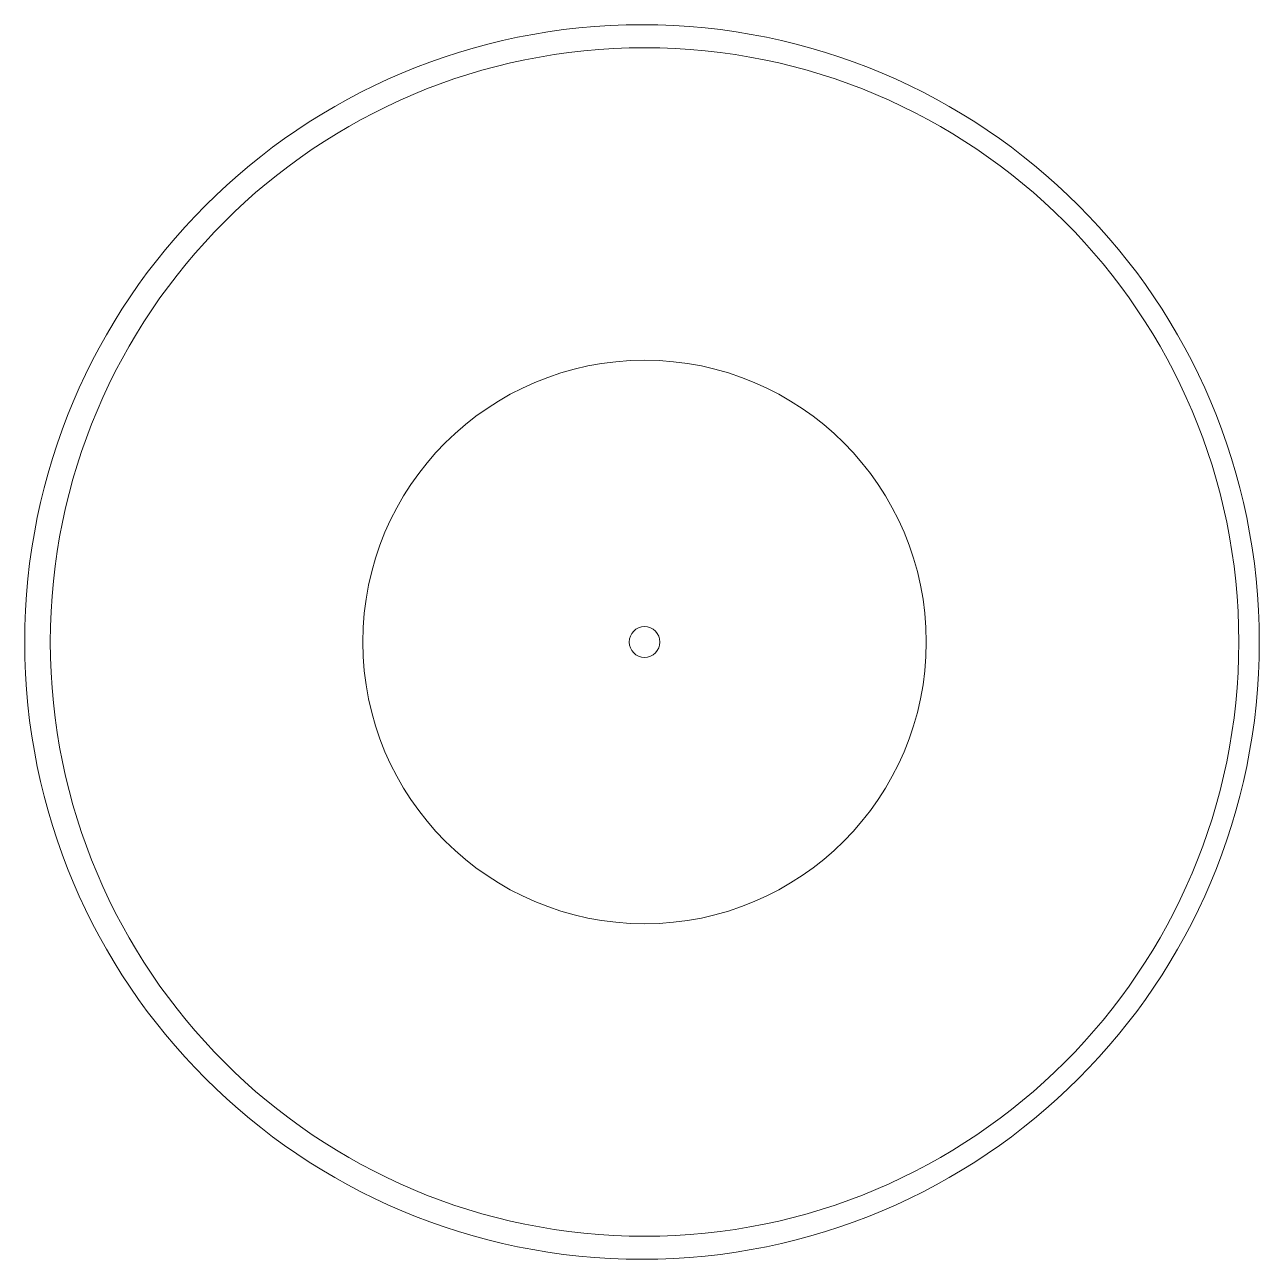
# Model space of a CAD drawing. Header units: millimetres. Extents: x -1210 to 1200, y -1205 to 1205.
import ezdxf

# ---------------------------------------------------------------- set-up
doc = ezdxf.new("R2010")
doc.units = ezdxf.units.MM
doc.layers.get('0').update_dxf_attribs({"linetype": 'CONTINUOUS', "lineweight": 0})

msp = doc.modelspace()

# ---------------------------------------------------------------- linework, layer by layer
for centre, radius in [((-5, 0), 1205), ((0, 0), 1160), ((0, 0), 550), ((0, 0), 30)]:
    msp.add_circle(centre, radius)

doc.saveas('drawing.dxf')
